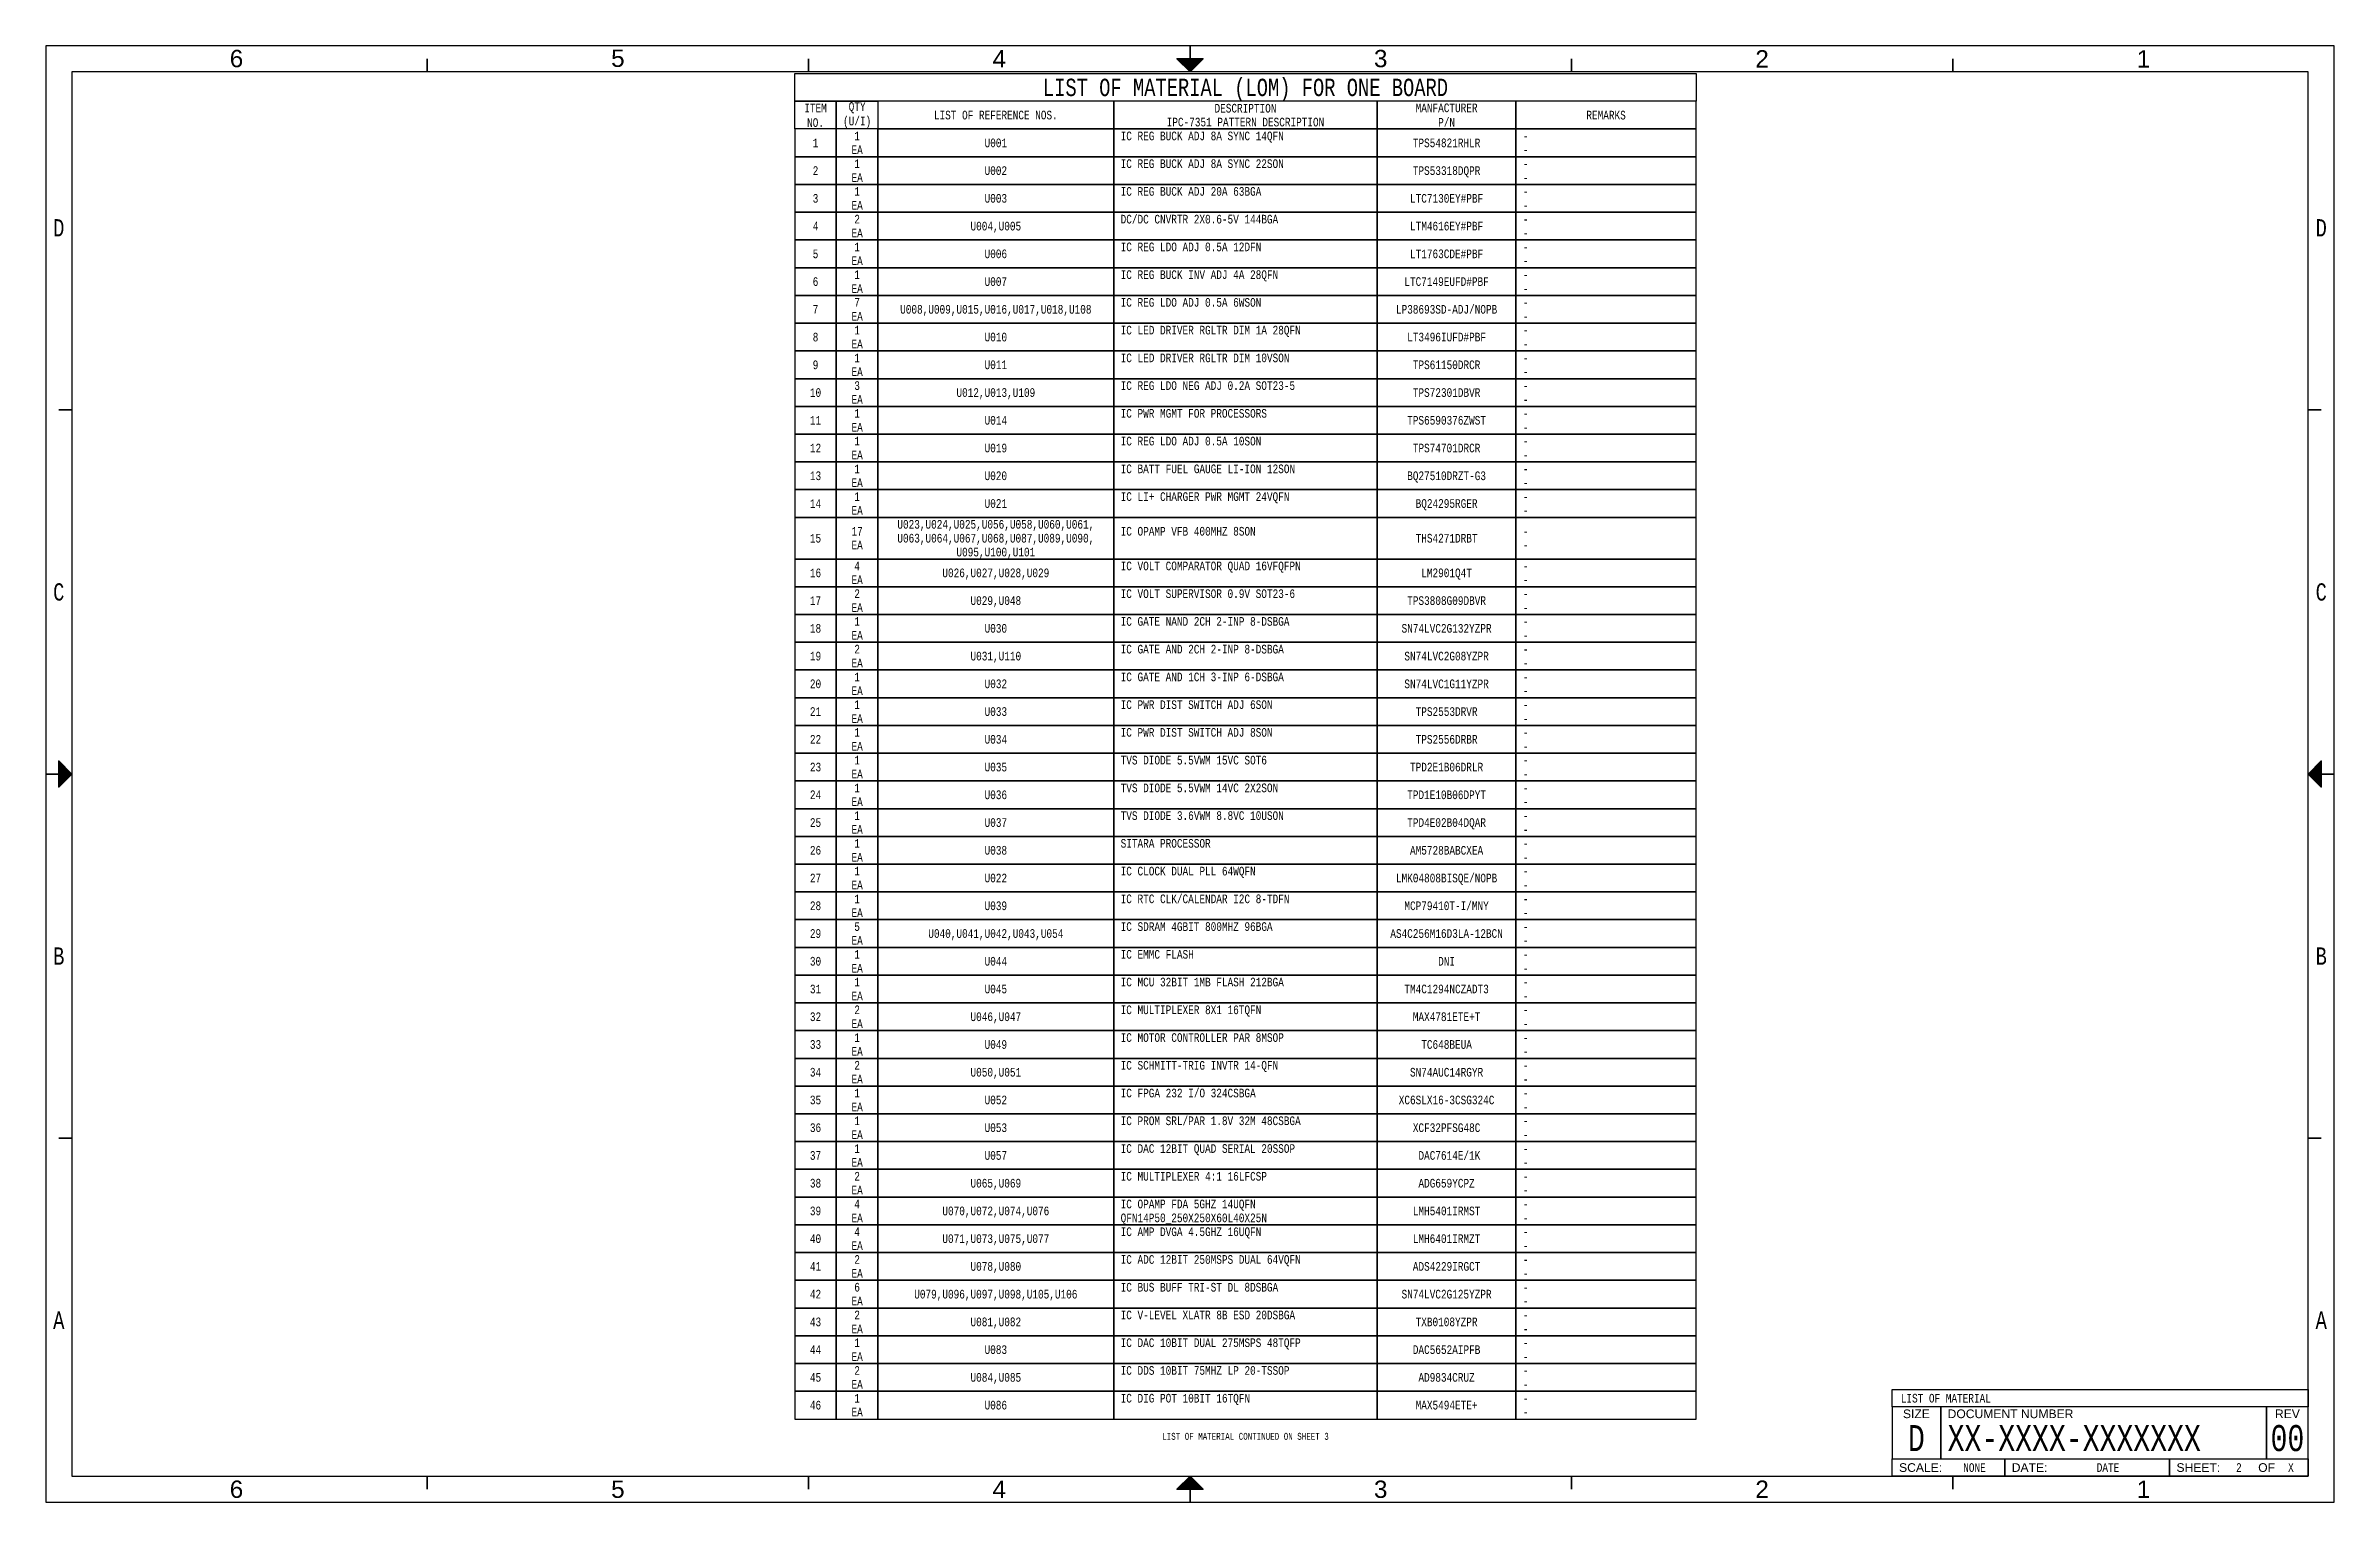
# Paper-space layout '02' of a CAD drawing. Header units: inches. Extents: x 0.2 to 16.8, y 0.2 to 10.8.
import ezdxf
from ezdxf.enums import TextEntityAlignment as Align

# ---------------------------------------------------------------- set-up
doc = ezdxf.new("R2010")
doc.units = ezdxf.units.IN
doc.header["$MEASUREMENT"] = 0
for name, color, linetype in [('BORDER', 13, 'Continuous'), ('SIGNAL', 84, 'Continuous'), ('TEXT', 252, 'Continuous')]:
    doc.layers.add(name, color=color, linetype=linetype)
doc.styles.add('Monotxt_75', font='monotxt.shx', dxfattribs={"width": 0.75})
doc.styles.get("Standard").update_dxf_attribs({"font": 'arial.ttf'})

# ---------------------------------------------------------------- blocks, each defined once
blk = doc.blocks.new('ANSI B Frame')
at = {"layer": 'BORDER', "lineweight": 35}
h = blk.add_hatch(color=256, dxfattribs=at)
h.dxf.hatch_style = 1
h.paths.add_polyline_path([(8.59375, 10.65625), (8.5, 10.65625), (8.5, 10.5625)])
h.paths.add_polyline_path([(8.5, 10.5625), (8.5, 10.65625), (8.40625, 10.65625)])
h = blk.add_hatch(color=256, dxfattribs=at)
h.dxf.hatch_style = 1
h.paths.add_polyline_path([(0.34375, 5.59375), (0.34375, 5.5), (0.4375, 5.5)])
h.paths.add_polyline_path([(0.4375, 5.5), (0.34375, 5.5), (0.34375, 5.40625)])
h = blk.add_hatch(color=256, dxfattribs=at)
h.dxf.hatch_style = 1
h.paths.add_polyline_path([(16.65625, 5.59375), (16.65625, 5.5), (16.5625, 5.5)])
h.paths.add_polyline_path([(16.5625, 5.5), (16.65625, 5.5), (16.65625, 5.40625)])
h = blk.add_hatch(color=256, dxfattribs=at)
h.dxf.hatch_style = 1
h.paths.add_polyline_path([(8.59375, 0.34375), (8.5, 0.34375), (8.5, 0.4375)])
h.paths.add_polyline_path([(8.5, 0.4375), (8.5, 0.34375), (8.40625, 0.34375)])
at = {"layer": 'BORDER'}
for points in [[(0.25, 0.25), (16.75, 0.25), (16.75, 10.75), (0.25, 10.75)], [(0.4375, 0.4375), (16.5625, 0.4375), (16.5625, 10.5625), (0.4375, 10.5625)], [(13.5625, 1.0625), (16.5625, 1.0625), (16.5625, 0.9375), (13.5625, 0.9375)], [(13.5625, 0.9375), (13.5625, 0.5625), (13.9125, 0.5625), (13.9125, 0.9375), (13.9125, 0.5625), (16.2625, 0.5625), (16.2625, 0.9375), (16.2625, 0.5625), (16.5625, 0.5625), (16.5625, 0.9375)], [(16.5625, 0.4375), (15.5625, 0.4375), (15.5625, 0.5625), (15.5625, 0.4375), (14.375, 0.4375), (14.375, 0.5625), (14.375, 0.4375), (13.5625, 0.4375), (13.5625, 0.5625), (16.5625, 0.5625)]]:
    blk.add_lwpolyline(points, close=True, dxfattribs=at)
at = {"layer": 'BORDER', "lineweight": 35}
for points in [[(8.5, 10.5625), (8.5, 10.75)], [(3, 10.65625), (3, 10.5625)], [(5.75, 10.65625), (5.75, 10.5625)], [(11.25, 10.65625), (11.25, 10.5625)], [(14, 10.65625), (14, 10.5625)], [(0.34375, 8.125), (0.4375, 8.125)], [(16.65625, 8.125), (16.5625, 8.125)], [(0.4375, 5.5), (0.25, 5.5)], [(16.5625, 5.5), (16.75, 5.5)], [(0.34375, 2.875), (0.4375, 2.875)], [(16.65625, 2.875), (16.5625, 2.875)], [(3, 0.34375), (3, 0.4375)], [(5.75, 0.34375), (5.75, 0.4375)], [(8.5, 0.4375), (8.5, 0.25)], [(11.25, 0.34375), (11.25, 0.4375)], [(14, 0.34375), (14, 0.4375)]]:
    blk.add_lwpolyline(points, dxfattribs=at)
for points in [[(8.5, 10.5625), (8.59375, 10.65625), (8.40625, 10.65625)], [(0.4375, 5.5), (0.34375, 5.59375), (0.34375, 5.40625)], [(16.5625, 5.5), (16.65625, 5.59375), (16.65625, 5.40625)], [(8.5, 0.4375), (8.59375, 0.34375), (8.40625, 0.34375)]]:
    blk.add_lwpolyline(points, close=True, dxfattribs=at)
at = {"layer": 'BORDER', "style": 'Monotxt_75', "width": 0.75}
for s, p in [('D', (0.34375, 9.4375)), ('D', (16.65625, 9.4375)), ('C', (0.34375, 6.8125)), ('C', (16.65625, 6.8125)), ('B', (0.34375, 4.1875)), ('B', (16.65625, 4.1875)), ('A', (0.34375, 1.5625)), ('A', (16.65625, 1.5625))]:
    blk.add_text(s, height=0.125, dxfattribs=at).set_placement(p, align=Align.MIDDLE_CENTER)
at = {"layer": 'BORDER'}
for s, p in [('SIZE', (13.7375, 0.8875)), ('REV', (16.4125, 0.8875)), ('OF', (16.2625, 0.5))]:
    blk.add_text(s, height=0.0625, dxfattribs=at).set_placement(p, align=Align.MIDDLE_CENTER)
for s, p in [('DOCUMENT NUMBER', (13.9625, 0.8875)), ('SCALE:', (13.6125, 0.5)), ('DATE:', (14.425, 0.5)), ('SHEET:', (15.6125, 0.5))]:
    blk.add_text(s, height=0.0625, dxfattribs=at).set_placement(p, align=Align.MIDDLE_LEFT)
at = {"layer": 'BORDER', "flags": 8}
for tag, p in [('ZN6', (1.625, 10.65787)), ('ZN5', (4.375, 10.66009)), ('ZN4', (7.125, 10.65625)), ('ZN3', (9.875, 10.65796)), ('ZN2', (12.625, 10.65574)), ('ZN1', (15.375, 10.65574)), ('ZN6', (1.625, 0.34375)), ('ZN5', (4.375, 0.34375)), ('ZN4', (7.125, 0.34375)), ('ZN3', (9.875, 0.34375)), ('ZN2', (12.625, 0.34375)), ('ZN1', (15.375, 0.34375))]:
    blk.add_attdef(tag, text='', height=0.125, dxfattribs=at).set_placement(p, align=Align.MIDDLE_CENTER)
at = {"layer": 'TEXT', "style": 'Monotxt_75', "width": 0.75, "flags": 8}
for tag, height, p in [('DESRP', 0.0625, (13.625, 1)), ('DWG_NO', 0.1875, (13.9625, 0.7125))]:
    blk.add_attdef(tag, text='', height=height, dxfattribs=at).set_placement(p, align=Align.MIDDLE_LEFT)
for tag, height, p in [('SHTSZ', 0.1875, (13.7375, 0.7125)), ('REV', 0.1875, (16.4125, 0.7125)), ('SCALE', 0.0625, (14.15625, 0.5)), ('REVDATE', 0.0625, (15.11875, 0.5)), ('CURRSHT', 0.0625, (16.0625, 0.5)), ('LASTSHT', 0.0625, (16.4375, 0.5))]:
    blk.add_attdef(tag, text='', height=height, dxfattribs=at).set_placement(p, align=Align.MIDDLE_CENTER)
blk = doc.blocks.new('LOM_REF1L')
at = {"layer": 'BORDER'}
for points in [[(0.3, 0), (0, 0), (0, -0.2), (0.3, -0.2)], [(0.6, 0), (0.3, 0), (0.3, -0.2), (0.6, -0.2)], [(2.3, 0), (0.6, 0), (0.6, -0.2), (2.3, -0.2)], [(4.2, 0), (2.3, 0), (2.3, -0.2), (4.2, -0.2)], [(5.2, 0), (4.2, 0), (4.2, -0.2), (5.2, -0.2)], [(6.5, 0), (5.2, 0), (5.2, -0.2), (6.5, -0.2)]]:
    blk.add_lwpolyline(points, close=True, dxfattribs=at)
at = {"layer": 'TEXT', "style": 'Monotxt_75', "width": 0.75, "flags": 8}
for tag, p in [('ITEM', (0.15, -0.1)), ('QTY', (0.45, -0.05)), ('U/I', (0.45, -0.15)), ('REFNOLIST', (1.45, -0.1)), ('MFGPN', (4.7, -0.1))]:
    blk.add_attdef(tag, text='', height=0.0625, dxfattribs=at).set_placement(p, align=Align.MIDDLE_CENTER)
for tag, p in [('DESCP', (2.35, -0.05)), ('IPC7351CODE', (2.35, -0.15)), ('REMARKS_L1', (5.25, -0.05)), ('REMARKS_L2', (5.25, -0.15))]:
    blk.add_attdef(tag, text='', height=0.0625, dxfattribs=at).set_placement(p, align=Align.MIDDLE_LEFT)
blk = doc.blocks.new('LOM_HEADER')
at = {"layer": 'BORDER'}
for points in [[(6.5, -0.2), (0, -0.2), (0, 0), (6.5, 0)], [(0, -0.2), (0.3, -0.2), (0.3, -0.4), (0, -0.4)], [(0.3, -0.2), (0.6, -0.2), (0.6, -0.4), (0.3, -0.4)], [(0.6, -0.4), (2.3, -0.4), (2.3, -0.2), (0.6, -0.2)], [(2.3, -0.4), (4.2, -0.4), (4.2, -0.2), (2.3, -0.2)], [(4.2, -0.4), (5.2, -0.4), (5.2, -0.2), (4.2, -0.2)], [(5.2, -0.4), (6.5, -0.4), (6.5, -0.2), (5.2, -0.2)]]:
    blk.add_lwpolyline(points, close=True, dxfattribs=at)
at = {"layer": 'TEXT', "style": 'Monotxt_75', "width": 0.75}
for s, height, p in [('LIST OF MATERIAL (LOM) FOR ONE BOARD', 0.125, (3.25, -0.1)), ('IPC-7351 PATTERN DESCRIPTION', 0.0625, (3.25, -0.35)), ('DESCRIPTION', 0.0625, (3.25, -0.25)), ('REMARKS', 0.0625, (5.85, -0.3))]:
    blk.add_text(s, height=height, dxfattribs=at).set_placement(p, align=Align.MIDDLE_CENTER)
at = {"layer": 'TEXT', "char_height": 0.0625, "attachment_point": 5, "style": 'Monotxt_75'}
for s, insert, width in [('ITEM\\PNO.', (0.15, -0.302), 0.16406), ('QTY\\P(U/I)', (0.45, -0.3), 0.20312), ('LIST OF REFERENCE NOS.', (1.45, -0.3), 1), ('MANFACTURER\\PP/N', (4.7, -0.3), 0.5)]:
    blk.add_mtext(s, dxfattribs=dict(at, insert=insert, width=width))
blk = doc.blocks.new('LOM_REF3L')
at = {"layer": 'BORDER'}
for points in [[(0.3, 0), (0, 0), (0, -0.3), (0.3, -0.3)], [(0.6, 0), (0.3, 0), (0.3, -0.3), (0.6, -0.3)], [(2.3, 0), (0.6, 0), (0.6, -0.3), (2.3, -0.3)], [(4.2, 0), (2.3, 0), (2.3, -0.3), (4.2, -0.3)], [(5.2, 0), (4.2, 0), (4.2, -0.3), (5.2, -0.3)], [(6.5, 0), (5.2, 0), (5.2, -0.3), (6.5, -0.3)]]:
    blk.add_lwpolyline(points, close=True, dxfattribs=at)
at = {"layer": 'TEXT', "style": 'Monotxt_75', "width": 0.75, "flags": 8}
for tag, p in [('ITEM', (0.15, -0.15)), ('QTY', (0.45, -0.1)), ('U/I', (0.45, -0.2)), ('REFNOLIST_L1', (1.45, -0.05)), ('REFNOLIST_L2', (1.45, -0.15)), ('MFGPN', (4.7, -0.15)), ('REFNOLIST_L3', (1.45, -0.25))]:
    blk.add_attdef(tag, text='', height=0.0625, dxfattribs=at).set_placement(p, align=Align.MIDDLE_CENTER)
for tag, p in [('DESCP', (2.35, -0.1)), ('REMARKS_L1', (5.25, -0.1)), ('IPC7351CODE', (2.35, -0.2)), ('REMARKS_L2', (5.25, -0.2))]:
    blk.add_attdef(tag, text='', height=0.0625, dxfattribs=at).set_placement(p, align=Align.MIDDLE_LEFT)

psp = doc.layouts.new('02')

# ---------------------------------------------------------------- block references
ref = psp.add_blockref('ANSI B Frame', (0, 0))
ref.add_attrib('SHTSZ', 'D', dxfattribs={"layer": 'TEXT', "height": 0.1875, "style": 'Monotxt_75', "width": 0.75}).set_placement((13.7375, 0.7125), align=Align.MIDDLE_CENTER)
ref.add_attrib('DWG_NO', 'XX-XXXX-XXXXXXX', dxfattribs={"layer": 'TEXT', "height": 0.1875, "style": 'Monotxt_75', "width": 0.75}).set_placement((13.9625, 0.7125), align=Align.MIDDLE_LEFT)
ref.add_attrib('REV', '00', dxfattribs={"layer": 'TEXT', "height": 0.1875, "style": 'Monotxt_75', "width": 0.75}).set_placement((16.4125, 0.7125), align=Align.MIDDLE_CENTER)
ref.add_attrib('SCALE', 'NONE', dxfattribs={"layer": 'TEXT', "height": 0.0625, "style": 'Monotxt_75', "width": 0.75}).set_placement((14.1562, 0.5), align=Align.MIDDLE_CENTER)
ref.add_attrib('REVDATE', 'DATE', dxfattribs={"layer": 'TEXT', "height": 0.0625, "style": 'Monotxt_75', "width": 0.75}).set_placement((15.1188, 0.5), align=Align.MIDDLE_CENTER)
ref.add_attrib('CURRSHT', '2', dxfattribs={"layer": 'TEXT', "height": 0.0625, "style": 'Monotxt_75', "width": 0.75}).set_placement((16.0625, 0.5), align=Align.MIDDLE_CENTER)
ref.add_attrib('LASTSHT', 'X', dxfattribs={"layer": 'TEXT', "height": 0.0625, "style": 'Monotxt_75', "width": 0.75}).set_placement((16.4375, 0.5), align=Align.MIDDLE_CENTER)
ref.add_attrib('DESRP', 'LIST OF MATERIAL', dxfattribs={"layer": 'TEXT', "height": 0.0625, "style": 'Monotxt_75', "width": 0.75}).set_placement((13.625, 1), align=Align.MIDDLE_LEFT)
ref.add_attrib('ZN1', '1', dxfattribs={"layer": 'BORDER', "height": 0.125}).set_placement((15.375, 0.3438), align=Align.MIDDLE_CENTER)
ref.add_attrib('ZN1', '1', dxfattribs={"layer": 'BORDER', "height": 0.125}).set_placement((15.375, 10.6557), align=Align.MIDDLE_CENTER)
ref.add_attrib('ZN2', '2', dxfattribs={"layer": 'BORDER', "height": 0.125}).set_placement((12.625, 0.3438), align=Align.MIDDLE_CENTER)
ref.add_attrib('ZN2', '2', dxfattribs={"layer": 'BORDER', "height": 0.125}).set_placement((12.625, 10.6557), align=Align.MIDDLE_CENTER)
ref.add_attrib('ZN3', '3', dxfattribs={"layer": 'BORDER', "height": 0.125}).set_placement((9.875, 0.3438), align=Align.MIDDLE_CENTER)
ref.add_attrib('ZN3', '3', dxfattribs={"layer": 'BORDER', "height": 0.125}).set_placement((9.875, 10.658), align=Align.MIDDLE_CENTER)
ref.add_attrib('ZN4', '4', dxfattribs={"layer": 'BORDER', "height": 0.125}).set_placement((7.125, 0.3438), align=Align.MIDDLE_CENTER)
ref.add_attrib('ZN4', '4', dxfattribs={"layer": 'BORDER', "height": 0.125}).set_placement((7.125, 10.6562), align=Align.MIDDLE_CENTER)
ref.add_attrib('ZN5', '5', dxfattribs={"layer": 'BORDER', "height": 0.125}).set_placement((4.375, 0.3438), align=Align.MIDDLE_CENTER)
ref.add_attrib('ZN5', '5', dxfattribs={"layer": 'BORDER', "height": 0.125}).set_placement((4.375, 10.6601), align=Align.MIDDLE_CENTER)
ref.add_attrib('ZN6', '6', dxfattribs={"layer": 'BORDER', "height": 0.125}).set_placement((1.625, 0.3438), align=Align.MIDDLE_CENTER)
ref.add_attrib('ZN6', '6', dxfattribs={"layer": 'BORDER', "height": 0.125}).set_placement((1.625, 10.6579), align=Align.MIDDLE_CENTER)
for p, values in [((5.65, 10.15), {'ITEM': '1', 'QTY': '1', 'U/I': 'EA', 'REFNOLIST': 'U001', 'DESCP': 'IC REG BUCK ADJ 8A SYNC 14QFN', 'MFGPN': 'TPS54821RHLR', 'REMARKS_L1': '-', 'REMARKS_L2': '-'}), ((5.65, 9.95), {'ITEM': '2', 'QTY': '1', 'U/I': 'EA', 'REFNOLIST': 'U002', 'DESCP': 'IC REG BUCK ADJ 8A SYNC 22SON', 'MFGPN': 'TPS53318DQPR', 'REMARKS_L1': '-', 'REMARKS_L2': '-'}), ((5.65, 9.75), {'ITEM': '3', 'QTY': '1', 'U/I': 'EA', 'REFNOLIST': 'U003', 'DESCP': 'IC REG BUCK ADJ 20A 63BGA', 'MFGPN': 'LTC7130EY#PBF', 'REMARKS_L1': '-', 'REMARKS_L2': '-'}), ((5.65, 9.55), {'ITEM': '4', 'QTY': '2', 'U/I': 'EA', 'REFNOLIST': 'U004,U005', 'DESCP': 'DC/DC CNVRTR 2X0.6-5V 144BGA', 'MFGPN': 'LTM4616EY#PBF', 'REMARKS_L1': '-', 'REMARKS_L2': '-'}), ((5.65, 9.35), {'ITEM': '5', 'QTY': '1', 'U/I': 'EA', 'REFNOLIST': 'U006', 'DESCP': 'IC REG LDO ADJ 0.5A 12DFN', 'MFGPN': 'LT1763CDE#PBF', 'REMARKS_L1': '-', 'REMARKS_L2': '-'}), ((5.65, 9.15), {'ITEM': '6', 'QTY': '1', 'U/I': 'EA', 'REFNOLIST': 'U007', 'DESCP': 'IC REG BUCK INV ADJ 4A 28QFN', 'MFGPN': 'LTC7149EUFD#PBF', 'REMARKS_L1': '-', 'REMARKS_L2': '-'}), ((5.65, 8.95), {'ITEM': '7', 'QTY': '7', 'U/I': 'EA', 'REFNOLIST': 'U008,U009,U015,U016,U017,U018,U108', 'DESCP': 'IC REG LDO ADJ 0.5A 6WSON', 'MFGPN': 'LP38693SD-ADJ/NOPB', 'REMARKS_L1': '-', 'REMARKS_L2': '-'}), ((5.65, 8.75), {'ITEM': '8', 'QTY': '1', 'U/I': 'EA', 'REFNOLIST': 'U010', 'DESCP': 'IC LED DRIVER RGLTR DIM 1A 28QFN', 'MFGPN': 'LT3496IUFD#PBF', 'REMARKS_L1': '-', 'REMARKS_L2': '-'}), ((5.65, 8.55), {'ITEM': '9', 'QTY': '1', 'U/I': 'EA', 'REFNOLIST': 'U011', 'DESCP': 'IC LED DRIVER RGLTR DIM 10VSON', 'MFGPN': 'TPS61150DRCR', 'REMARKS_L1': '-', 'REMARKS_L2': '-'}), ((5.65, 8.35), {'ITEM': '10', 'QTY': '3', 'U/I': 'EA', 'REFNOLIST': 'U012,U013,U109', 'DESCP': 'IC REG LDO NEG ADJ 0.2A SOT23-5', 'MFGPN': 'TPS72301DBVR', 'REMARKS_L1': '-', 'REMARKS_L2': '-'}), ((5.65, 8.15), {'ITEM': '11', 'QTY': '1', 'U/I': 'EA', 'REFNOLIST': 'U014', 'DESCP': 'IC PWR MGMT FOR PROCESSORS', 'MFGPN': 'TPS6590376ZWST', 'REMARKS_L1': '-', 'REMARKS_L2': '-'}), ((5.65, 7.95), {'ITEM': '12', 'QTY': '1', 'U/I': 'EA', 'REFNOLIST': 'U019', 'DESCP': 'IC REG LDO ADJ 0.5A 10SON', 'MFGPN': 'TPS74701DRCR', 'REMARKS_L1': '-', 'REMARKS_L2': '-'}), ((5.65, 7.75), {'ITEM': '13', 'QTY': '1', 'U/I': 'EA', 'REFNOLIST': 'U020', 'DESCP': 'IC BATT FUEL GAUGE LI-ION 12SON', 'MFGPN': 'BQ27510DRZT-G3', 'REMARKS_L1': '-', 'REMARKS_L2': '-'}), ((5.65, 7.55), {'ITEM': '14', 'QTY': '1', 'U/I': 'EA', 'REFNOLIST': 'U021', 'DESCP': 'IC LI+ CHARGER PWR MGMT 24VQFN', 'MFGPN': 'BQ24295RGER', 'REMARKS_L1': '-', 'REMARKS_L2': '-'}), ((5.65, 7.05), {'ITEM': '16', 'QTY': '4', 'U/I': 'EA', 'REFNOLIST': 'U026,U027,U028,U029', 'DESCP': 'IC VOLT COMPARATOR QUAD 16VFQFPN', 'MFGPN': 'LM2901Q4T', 'REMARKS_L1': '-', 'REMARKS_L2': '-'}), ((5.65, 6.85), {'ITEM': '17', 'QTY': '2', 'U/I': 'EA', 'REFNOLIST': 'U029,U048', 'DESCP': 'IC VOLT SUPERVISOR 0.9V SOT23-6', 'MFGPN': 'TPS3808G09DBVR', 'REMARKS_L1': '-', 'REMARKS_L2': '-'}), ((5.65, 6.65), {'ITEM': '18', 'QTY': '1', 'U/I': 'EA', 'REFNOLIST': 'U030', 'DESCP': 'IC GATE NAND 2CH 2-INP 8-DSBGA', 'MFGPN': 'SN74LVC2G132YZPR', 'REMARKS_L1': '-', 'REMARKS_L2': '-'}), ((5.65, 6.45), {'ITEM': '19', 'QTY': '2', 'U/I': 'EA', 'REFNOLIST': 'U031,U110', 'DESCP': 'IC GATE AND 2CH 2-INP 8-DSBGA', 'MFGPN': 'SN74LVC2G08YZPR', 'REMARKS_L1': '-', 'REMARKS_L2': '-'}), ((5.65, 6.25), {'ITEM': '20', 'QTY': '1', 'U/I': 'EA', 'REFNOLIST': 'U032', 'DESCP': 'IC GATE AND 1CH 3-INP 6-DSBGA', 'MFGPN': 'SN74LVC1G11YZPR', 'REMARKS_L1': '-', 'REMARKS_L2': '-'}), ((5.65, 6.05), {'ITEM': '21', 'QTY': '1', 'U/I': 'EA', 'REFNOLIST': 'U033', 'DESCP': 'IC PWR DIST SWITCH ADJ 6SON', 'MFGPN': 'TPS2553DRVR', 'REMARKS_L1': '-', 'REMARKS_L2': '-'}), ((5.65, 5.85), {'ITEM': '22', 'QTY': '1', 'U/I': 'EA', 'REFNOLIST': 'U034', 'DESCP': 'IC PWR DIST SWITCH ADJ 8SON', 'MFGPN': 'TPS2556DRBR', 'REMARKS_L1': '-', 'REMARKS_L2': '-'}), ((5.65, 5.65), {'ITEM': '23', 'QTY': '1', 'U/I': 'EA', 'REFNOLIST': 'U035', 'DESCP': 'TVS DIODE 5.5VWM 15VC SOT6', 'MFGPN': 'TPD2E1B06DRLR', 'REMARKS_L1': '-', 'REMARKS_L2': '-'}), ((5.65, 5.45), {'ITEM': '24', 'QTY': '1', 'U/I': 'EA', 'REFNOLIST': 'U036', 'DESCP': 'TVS DIODE 5.5VWM 14VC 2X2SON', 'MFGPN': 'TPD1E10B06DPYT', 'REMARKS_L1': '-', 'REMARKS_L2': '-'}), ((5.65, 5.25), {'ITEM': '25', 'QTY': '1', 'U/I': 'EA', 'REFNOLIST': 'U037', 'DESCP': 'TVS DIODE 3.6VWM 8.8VC 10USON', 'MFGPN': 'TPD4E02B04DQAR', 'REMARKS_L1': '-', 'REMARKS_L2': '-'}), ((5.65, 5.05), {'ITEM': '26', 'QTY': '1', 'U/I': 'EA', 'REFNOLIST': 'U038', 'DESCP': 'SITARA PROCESSOR', 'MFGPN': 'AM5728BABCXEA', 'REMARKS_L1': '-', 'REMARKS_L2': '-'}), ((5.65, 4.85), {'ITEM': '27', 'QTY': '1', 'U/I': 'EA', 'REFNOLIST': 'U022', 'DESCP': 'IC CLOCK DUAL PLL 64WQFN', 'MFGPN': 'LMK04808BISQE/NOPB', 'REMARKS_L1': '-', 'REMARKS_L2': '-'}), ((5.65, 4.65), {'ITEM': '28', 'QTY': '1', 'U/I': 'EA', 'REFNOLIST': 'U039', 'DESCP': 'IC RTC CLK/CALENDAR I2C 8-TDFN', 'MFGPN': 'MCP79410T-I/MNY', 'REMARKS_L1': '-', 'REMARKS_L2': '-'}), ((5.65, 4.45), {'ITEM': '29', 'QTY': '5', 'U/I': 'EA', 'REFNOLIST': 'U040,U041,U042,U043,U054', 'DESCP': 'IC SDRAM 4GBIT 800MHZ 96BGA', 'MFGPN': 'AS4C256M16D3LA-12BCN', 'REMARKS_L1': '-', 'REMARKS_L2': '-'}), ((5.65, 4.25), {'ITEM': '30', 'QTY': '1', 'U/I': 'EA', 'REFNOLIST': 'U044', 'DESCP': 'IC EMMC FLASH', 'MFGPN': 'DNI', 'REMARKS_L1': '-', 'REMARKS_L2': '-'}), ((5.65, 4.05), {'ITEM': '31', 'QTY': '1', 'U/I': 'EA', 'REFNOLIST': 'U045', 'DESCP': 'IC MCU 32BIT 1MB FLASH 212BGA', 'MFGPN': 'TM4C1294NCZADT3', 'REMARKS_L1': '-', 'REMARKS_L2': '-'}), ((5.65, 3.85), {'ITEM': '32', 'QTY': '2', 'U/I': 'EA', 'REFNOLIST': 'U046,U047', 'DESCP': 'IC MULTIPLEXER 8X1 16TQFN', 'MFGPN': 'MAX4781ETE+T', 'REMARKS_L1': '-', 'REMARKS_L2': '-'}), ((5.65, 3.65), {'ITEM': '33', 'QTY': '1', 'U/I': 'EA', 'REFNOLIST': 'U049', 'DESCP': 'IC MOTOR CONTROLLER PAR 8MSOP', 'MFGPN': 'TC648BEUA', 'REMARKS_L1': '-', 'REMARKS_L2': '-'}), ((5.65, 3.45), {'ITEM': '34', 'QTY': '2', 'U/I': 'EA', 'REFNOLIST': 'U050,U051', 'DESCP': 'IC SCHMITT-TRIG INVTR 14-QFN', 'MFGPN': 'SN74AUC14RGYR', 'REMARKS_L1': '-', 'REMARKS_L2': '-'}), ((5.65, 3.25), {'ITEM': '35', 'QTY': '1', 'U/I': 'EA', 'REFNOLIST': 'U052', 'DESCP': 'IC FPGA 232 I/O 324CSBGA', 'MFGPN': 'XC6SLX16-3CSG324C', 'REMARKS_L1': '-', 'REMARKS_L2': '-'}), ((5.65, 3.05), {'ITEM': '36', 'QTY': '1', 'U/I': 'EA', 'REFNOLIST': 'U053', 'DESCP': 'IC PROM SRL/PAR 1.8V 32M 48CSBGA', 'MFGPN': 'XCF32PFSG48C', 'REMARKS_L1': '-', 'REMARKS_L2': '-'}), ((5.65, 2.85), {'ITEM': '37', 'QTY': '1', 'U/I': 'EA', 'REFNOLIST': 'U057', 'DESCP': 'IC DAC 12BIT QUAD SERIAL 20SSOP', 'MFGPN': ' DAC7614E/1K', 'REMARKS_L1': '-', 'REMARKS_L2': '-'}), ((5.65, 2.65), {'ITEM': '38', 'QTY': '2', 'U/I': 'EA', 'REFNOLIST': 'U065,U069', 'DESCP': 'IC MULTIPLEXER 4:1 16LFCSP', 'MFGPN': 'ADG659YCPZ', 'REMARKS_L1': '-', 'REMARKS_L2': '-'}), ((5.65, 2.45), {'ITEM': '39', 'QTY': '4', 'U/I': 'EA', 'REFNOLIST': 'U070,U072,U074,U076', 'DESCP': 'IC OPAMP FDA 5GHZ 14UQFN', 'IPC7351CODE': 'QFN14P50_250X250X60L40X25N', 'MFGPN': 'LMH5401IRMST', 'REMARKS_L1': '-', 'REMARKS_L2': '-'}), ((5.65, 2.25), {'ITEM': '40', 'QTY': '4', 'U/I': 'EA', 'REFNOLIST': 'U071,U073,U075,U077', 'DESCP': 'IC AMP DVGA 4.5GHZ 16UQFN', 'MFGPN': 'LMH6401IRMZT', 'REMARKS_L1': '-', 'REMARKS_L2': '-'}), ((5.65, 2.05), {'ITEM': '41', 'QTY': '2', 'U/I': 'EA', 'REFNOLIST': 'U078,U080', 'DESCP': 'IC ADC 12BIT 250MSPS DUAL 64VQFN', 'MFGPN': 'ADS4229IRGCT', 'REMARKS_L1': '-', 'REMARKS_L2': '-'}), ((5.65, 1.85), {'ITEM': '42', 'QTY': '6', 'U/I': 'EA', 'REFNOLIST': 'U079,U096,U097,U098,U105,U106', 'DESCP': 'IC BUS BUFF TRI-ST DL 8DSBGA', 'MFGPN': 'SN74LVC2G125YZPR', 'REMARKS_L1': '-', 'REMARKS_L2': '-'}), ((5.65, 1.65), {'ITEM': '43', 'QTY': '2', 'U/I': 'EA', 'REFNOLIST': 'U081,U082', 'DESCP': 'IC V-LEVEL XLATR 8B ESD 20DSBGA', 'MFGPN': 'TXB0108YZPR', 'REMARKS_L1': '-', 'REMARKS_L2': '-'}), ((5.65, 1.45), {'ITEM': '44', 'QTY': '1', 'U/I': 'EA', 'REFNOLIST': 'U083', 'DESCP': 'IC DAC 10BIT DUAL 275MSPS 48TQFP', 'MFGPN': 'DAC5652AIPFB', 'REMARKS_L1': '-', 'REMARKS_L2': '-'}), ((5.65, 1.25), {'ITEM': '45', 'QTY': '2', 'U/I': 'EA', 'REFNOLIST': 'U084,U085', 'DESCP': 'IC DDS 10BIT 75MHZ LP 20-TSSOP', 'MFGPN': 'AD9834CRUZ', 'REMARKS_L1': '-', 'REMARKS_L2': '-'}), ((5.65, 1.05), {'ITEM': '46', 'QTY': '1', 'U/I': 'EA', 'REFNOLIST': 'U086', 'DESCP': 'IC DIG POT 10BIT 16TQFN', 'MFGPN': 'MAX5494ETE+', 'REMARKS_L1': '-', 'REMARKS_L2': '-'})]:
    psp.add_blockref('LOM_REF1L', p).add_auto_attribs(values)
ref = psp.add_blockref('LOM_REF3L', (5.65, 7.35))
ref.add_attrib('ITEM', '15', dxfattribs={"layer": 'TEXT', "height": 0.0625, "style": 'Monotxt_75', "width": 0.75}).set_placement((5.8, 7.2), align=Align.MIDDLE_CENTER)
ref.add_attrib('QTY', '17', dxfattribs={"layer": 'TEXT', "height": 0.0625, "style": 'Monotxt_75', "width": 0.75}).set_placement((6.1, 7.25), align=Align.MIDDLE_CENTER)
ref.add_attrib('U/I', 'EA', dxfattribs={"layer": 'TEXT', "height": 0.0625, "style": 'Monotxt_75', "width": 0.75}).set_placement((6.1, 7.15), align=Align.MIDDLE_CENTER)
ref.add_attrib('REFNOLIST_L1', 'U023,U024,U025,U056,U058,U060,U061,', dxfattribs={"layer": 'TEXT', "height": 0.0625, "style": 'Monotxt_75', "width": 0.75}).set_placement((7.1, 7.3), align=Align.MIDDLE_CENTER)
ref.add_attrib('REFNOLIST_L2', 'U063,U064,U067,U068,U087,U089,U090,', dxfattribs={"layer": 'TEXT', "height": 0.0625, "style": 'Monotxt_75', "width": 0.75}).set_placement((7.1, 7.2), align=Align.MIDDLE_CENTER)
ref.add_attrib('REFNOLIST_L3', 'U095,U100,U101', dxfattribs={"layer": 'TEXT', "height": 0.0625, "style": 'Monotxt_75', "width": 0.75}).set_placement((7.1, 7.1), align=Align.MIDDLE_CENTER)
ref.add_attrib('DESCP', 'IC OPAMP VFB 400MHZ 8SON', dxfattribs={"layer": 'TEXT', "height": 0.0625, "style": 'Monotxt_75', "width": 0.75}).set_placement((8, 7.25), align=Align.MIDDLE_LEFT)
ref.add_attrib('MFGPN', 'THS4271DRBT', dxfattribs={"layer": 'TEXT', "height": 0.0625, "style": 'Monotxt_75', "width": 0.75}).set_placement((10.35, 7.2), align=Align.MIDDLE_CENTER)
ref.add_attrib('REMARKS_L1', '-', dxfattribs={"layer": 'TEXT', "height": 0.0625, "style": 'Monotxt_75', "width": 0.75}).set_placement((10.9, 7.25), align=Align.MIDDLE_LEFT)
ref.add_attrib('REMARKS_L2', '-', dxfattribs={"layer": 'TEXT', "height": 0.0625, "style": 'Monotxt_75', "width": 0.75}).set_placement((10.9, 7.15), align=Align.MIDDLE_LEFT)
at = {"layer": 'SIGNAL'}
psp.add_blockref('LOM_HEADER', (5.65, 10.55), dxfattribs=at)

# ---------------------------------------------------------------- texts
at = {"layer": 'TEXT', "style": 'Monotxt_75', "width": 0.75}
psp.add_text('LIST OF MATERIAL CONTINUED ON SHEET 3', height=0.05, dxfattribs=at).set_placement((8.9, 0.75), align=Align.TOP_CENTER)

doc.saveas('drawing.dxf')
